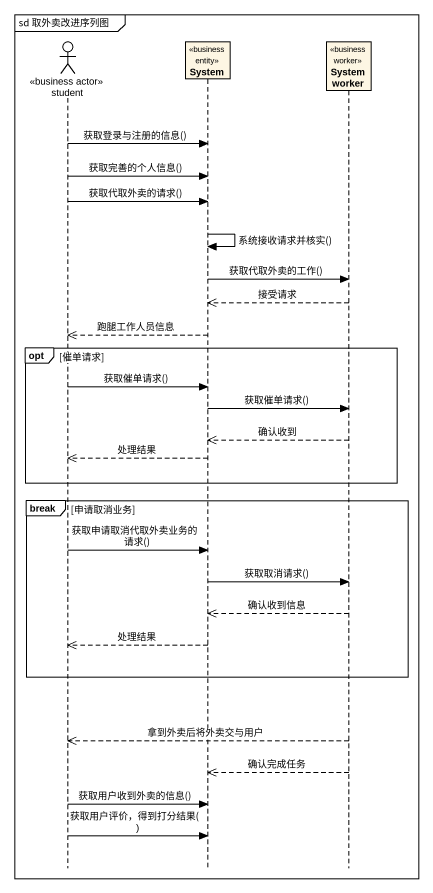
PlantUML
@startuml
mainframe sd 取外卖改进序列图
hide footbox
actor student <<business actor>>
participant System <<business entity>>
participant Systemworker <<business worker>>

student -> System : 获取登录与注册的信息()
student -> System : 获取完善的个人信息()
student -> System : 获取代取外卖的请求()
System -> System : 系统接收请求并核实()
System -> Systemworker : 获取代取外卖的工作()
Systemworker -->> System : 接受请求
System -->> student : 跑腿工作人员信息
opt 催单请求
  student -> System : 获取催单请求()
  System -> Systemworker : 获取催单请求()
  Systemworker -->> System : 确认收到
  System -->> student : 处理结果
end
break 申请取消业务
  student -> System : 获取申请取消代取外卖业务的请求()
  System -> Systemworker : 获取取消请求()
  Systemworker -->> System : 确认收到信息
  System -->> student : 处理结果
end
Systemworker -->> student : 拿到外卖后将外卖交与用户
Systemworker -->> System : 确认完成任务
student -> System : 获取用户收到外卖的信息()
student -> System : 获取用户评价，得到打分结果()
@enduml
